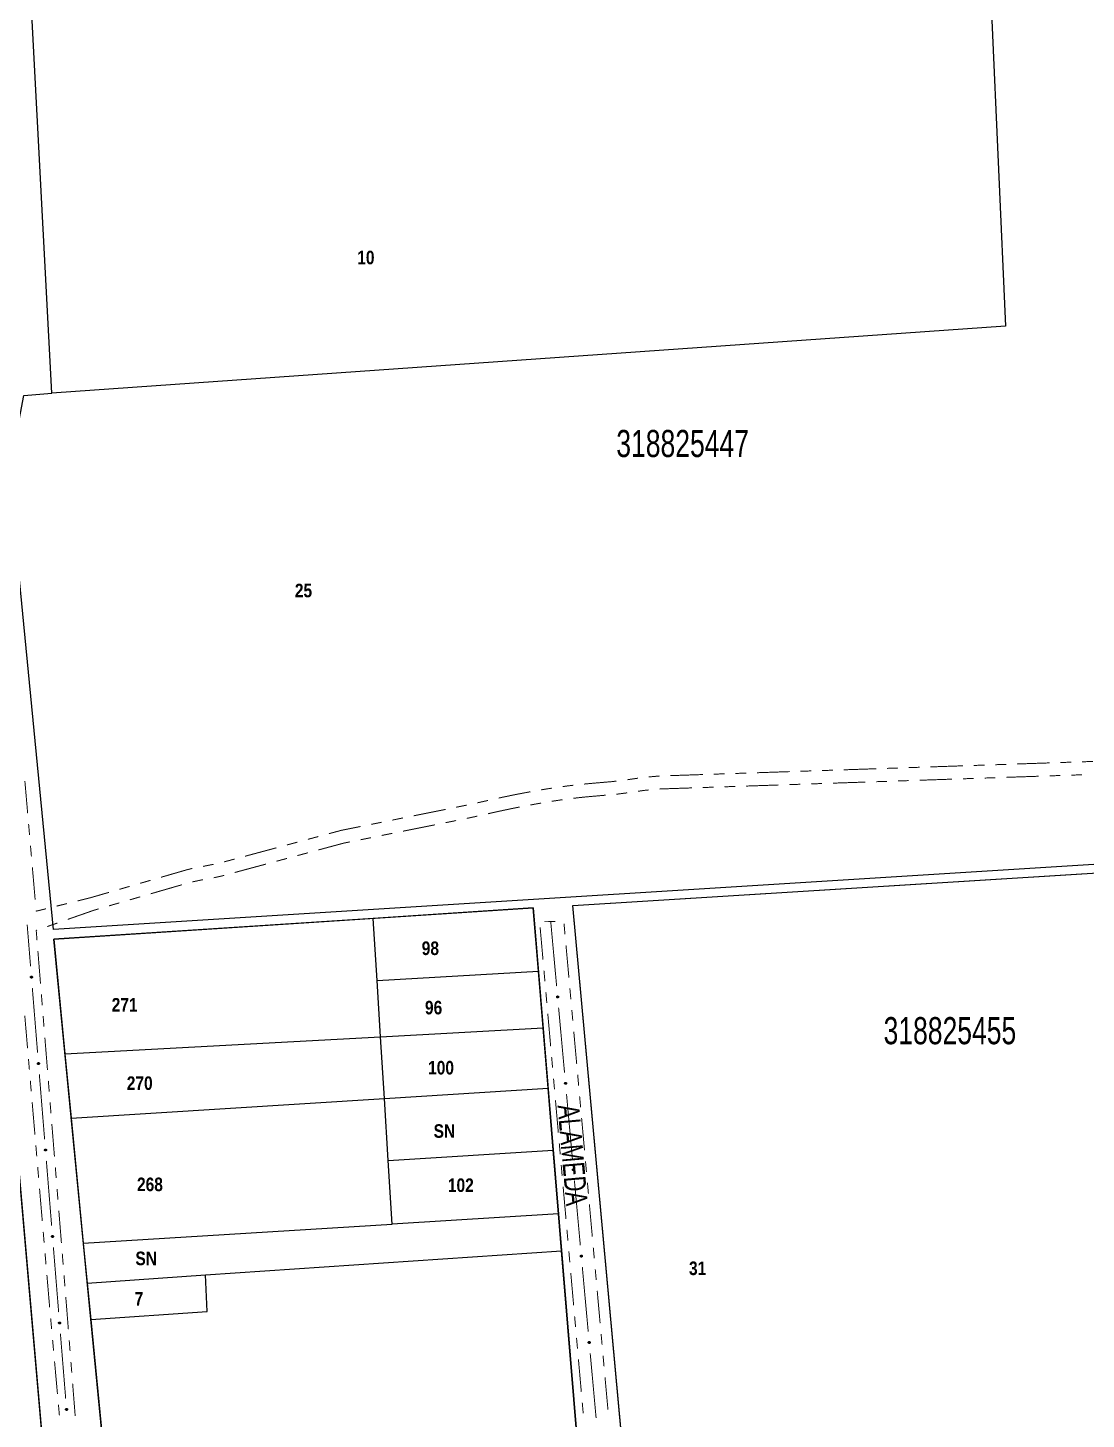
# Model space of a CAD drawing. Extents: x 203591 to 208218, y 4854879 to 4857795.
# Drawn here: x 205362.7 to 205557.9, y 4855159.3 to 4855415.9 of the extents above; entities that cross this region are included whole.
import ezdxf
from ezdxf.enums import TextEntityAlignment as Align

# ---------------------------------------------------------------- set-up
doc = ezdxf.new("R2010")
doc.units = 0
doc.header["$LTSCALE"] = 1.5
doc.header["$MEASUREMENT"] = 0
doc.linetypes.add('PHANTOMX2', pattern=[5, 2.5, -0.5, 0.5, -0.5, 0.5, -0.5])
for name, color, linetype in [('CD-MALHA-LOTES', 40, 'CONTINUOUS'), ('CD_TXT_QUADRA', 7, 'CONTINUOUS'), ('RU-QUADRAS', 210, 'CONTINUOUS'), ('SV-EIXO-RUA-N-PAV', 6, 'CONTINUOUS'), ('SV-RUA-NAO-PAV-S-GUIA-C-GUIA', 7, 'PHANTOMX2'), ('SV-TXT-RUA-N-PAV-S-GUIA-C-GUIA', 7, 'CONTINUOUS'), ('Th_NmrPorta', 7, 'CONTINUOUS')]:
    doc.layers.add(name, color=color, linetype=linetype)
doc.styles.add('ARIAL', font='ARIAL.TTF')
doc.styles.get("Standard").update_dxf_attribs({"font": 'swisscbo.ttf'})

msp = doc.modelspace()

# ---------------------------------------------------------------- linework, layer by layer
at = {"layer": 'CD-MALHA-LOTES', "linetype": 'Continuous', "flags": 128}
for points in [[(205539.155636, 4855447.628606), (205543, 4855360.85), (205367.1, 4855348.48)], [(205367.1, 4855348.48), (205362.81, 4855430.06)], [(205361.95, 4855348.05), (205367.1, 4855348.48)], [(205365.46, 4855153.94), (205349.53, 4855336.89)], [(205367.38, 4855249.6), (205359.24, 4855333.76)], [(205785.39, 4855282.61), (205787.25, 4855280.32), (205787.39, 4855277.75), (205785.68, 4855276.46), (205783.68, 4855275.6), (205367.38, 4855249.6)], [(205463.23, 4855254.03), (205564.95, 4855260.35)], [(205426.36, 4855251.63), (205367.43, 4855247.8)], [(205455.91, 4855253.56), (205426.36, 4855251.63)], [(205427.08, 4855240.17), (205426.36, 4855251.63)], [(205456.87, 4855241.91), (205455.91, 4855253.56)], [(205473.64, 4855140.27), (205463.23, 4855254.03)], [(205367.43, 4855247.8), (205369.49, 4855226.63)], [(205427.08, 4855240.17), (205456.87, 4855241.91)], [(205457.73, 4855231.45), (205456.87, 4855241.91)], [(205427.73, 4855229.81), (205427.08, 4855240.17)], [(205427.73, 4855229.81), (205457.73, 4855231.45)], [(205458.65, 4855220.29), (205457.73, 4855231.45)], [(205369.49, 4855226.63), (205427.73, 4855229.81)], [(205428.45, 4855218.39), (205427.73, 4855229.81)], [(205369.49, 4855226.63), (205370.65, 4855214.76)], [(205370.65, 4855214.76), (205428.45, 4855218.39)], [(205428.45, 4855218.39), (205458.65, 4855220.29)], [(205429.16, 4855207), (205428.45, 4855218.39)], [(205459.6, 4855208.85), (205458.65, 4855220.29)], [(205370.65, 4855214.76), (205372.9, 4855191.73)], [(205429.16, 4855207), (205459.6, 4855208.85)], [(205460.57, 4855197.12), (205459.6, 4855208.85)], [(205429.9, 4855195.24), (205429.16, 4855207)], [(205372.9, 4855191.73), (205429.9, 4855195.24)], [(205460.57, 4855197.12), (205429.9, 4855195.24)], [(205461.13, 4855190.32), (205460.57, 4855197.12)], [(205372.9, 4855191.73), (205373.62, 4855184.38)], [(205395.45, 4855185.86), (205461.13, 4855190.32)], [(205467.98, 4855107.32), (205461.13, 4855190.32)], [(205373.62, 4855184.38), (205395.45, 4855185.86)], [(205395.73, 4855179.11), (205395.45, 4855185.86)], [(205373.62, 4855184.38), (205374.27, 4855177.67)], [(205374.27, 4855177.67), (205395.73, 4855179.11)], [(205374.27, 4855177.67), (205381.69, 4855101.71)]]:
    msp.add_lwpolyline(points, dxfattribs=at)
at = {"layer": 'RU-QUADRAS', "color": 6, "linetype": 'Continuous'}
msp.add_lwpolyline([(205616.29, 4855406.97, -0.0088435536), (205551.38, 4855440.72), (205486.3, 4855477.5), (205409.57, 4855523.2), (205354.08, 4855518.41), (205253.36, 4855503.36), (205250.22, 4855506.65), (205206.64, 4855688.61), (205604.26, 4856057.69)], format="xyb", dxfattribs=at)
for points in [[(205359.24, 4855333.76), (205361.95, 4855348.05), (205367.1, 4855348.48), (205362.81, 4855430.06), (205539.16, 4855447.63), (205785.39, 4855282.61), (205787.25, 4855280.32), (205787.39, 4855277.75, -0.1206829044), (205783.68, 4855275.6), (205367.38, 4855249.6)], [(204671.74, 4855233.19), (205349.53, 4855336.89), (205371.1, 4855089.17), (205374.06, 4855058.83), (205373.76, 4855056.38, -0.2098970509), (205368.65, 4855051.04, -0.101494221), (205355.18, 4855045.65), (205311.87, 4855038.63), (205310.88, 4855041.34), (205273.01, 4855035.5), (205273.43, 4855033.22), (205000.47, 4854990.15), (205000.49, 4854989.01), (204989.08, 4854987.74), (204988.92, 4854989.2), (204842.03, 4854964.17), (204815.26, 4855011.65), (204825.16, 4855013.03)]]:
    msp.add_lwpolyline(points, format="xyb", close=True, dxfattribs=at)
for points in [[(205463.23, 4855254.03), (205631.26, 4855264.47), (205633.9, 4855200.79), (205581.94, 4855197.29), (205580.8, 4855211.68), (205574.51, 4855211.26), (205582.06, 4855071.29), (205480.58, 4855064.53)], [(205367.43, 4855247.8), (205455.91, 4855253.56), (205471.55, 4855064.04), (205385.92, 4855058.39)]]:
    msp.add_lwpolyline(points, close=True, dxfattribs=at)
at = {"layer": 'SV-EIXO-RUA-N-PAV', "const_width": 0.18, "flags": 128}
for points in [[(205362.54, 4855250.48), (205363.164829, 4855242.79182)], [(205459.12, 4855251.08), (205460.212913, 4855239.129873)], [(205363.488846, 4855238.804965), (205364.460898, 4855226.8444)], [(205460.577218, 4855235.146497), (205461.670131, 4855223.19637)], [(205364.784915, 4855222.857545), (205365.756967, 4855210.89698)], [(205462.034435, 4855219.212994), (205463.127348, 4855207.262867)], [(205366.080984, 4855206.910125), (205367.053036, 4855194.94956)], [(205463.491653, 4855203.279491), (205464.584566, 4855191.329364)], [(205367.377054, 4855190.962705), (205368.349105, 4855179.00214)], [(205464.94887, 4855187.345988), (205466.041783, 4855175.395861)], [(205368.673123, 4855175.015285), (205369.645174, 4855163.05472)], [(205466.406088, 4855171.412485), (205467.499001, 4855159.462358)]]:
    msp.add_lwpolyline(points, dxfattribs=at)
at = {"layer": 'SV-EIXO-RUA-N-PAV', "flags": 128}
for points in [[(205363.424918, 4855240.950517), (205363.462634, 4855240.91938), (205363.488682, 4855240.884907), (205363.502132, 4855240.849901), (205363.505951, 4855240.815869), (205363.505937, 4855240.780612), (205363.49808, 4855240.745069), (205363.480622, 4855240.707551), (205363.449653, 4855240.669498), (205363.412585, 4855240.645135), (205363.378971, 4855240.630113), (205363.343713, 4855240.624087), (205363.309463, 4855240.624674), (205363.272813, 4855240.634056), (205363.234965, 4855240.65212), (205363.197454, 4855240.684187), (205363.172149, 4855240.718159), (205363.160029, 4855240.752359), (205363.154195, 4855240.787843), (205363.154641, 4855240.823838), (205363.162555, 4855240.858683), (205363.18081, 4855240.896757), (205363.212951, 4855240.933361), (205363.246546, 4855240.958986), (205363.280567, 4855240.971584), (205363.315631, 4855240.97654), (205363.350993, 4855240.976956), (205363.387051, 4855240.970546), (205363.424918, 4855240.950517)], [(205460.491603, 4855237.291294), (205460.529632, 4855237.26054), (205460.556027, 4855237.226332), (205460.56983, 4855237.191464), (205460.573993, 4855237.157472), (205460.574335, 4855237.122216), (205460.566838, 4855237.086595), (205460.54976, 4855237.048903), (205460.519177, 4855237.010539), (205460.482357, 4855236.985802), (205460.448897, 4855236.970441), (205460.413702, 4855236.964059), (205460.379448, 4855236.9643), (205460.342704, 4855236.973311), (205460.304676, 4855236.990991), (205460.266843, 4855237.022677), (205460.241196, 4855237.056392), (205460.22873, 4855237.090468), (205460.222539, 4855237.125891), (205460.22262, 4855237.161888), (205460.230181, 4855237.196812), (205460.248051, 4855237.235069), (205460.27982, 4855237.271995), (205460.313154, 4855237.297959), (205460.347046, 4855237.3109), (205460.382058, 4855237.316211), (205460.417414, 4855237.316984), (205460.453535, 4855237.310939), (205460.491603, 4855237.291294)], [(205364.720987, 4855225.003097), (205364.758703, 4855224.97196), (205364.784751, 4855224.937487), (205364.798201, 4855224.902481), (205364.80202, 4855224.868449), (205364.802006, 4855224.833192), (205364.79415, 4855224.797649), (205364.776691, 4855224.760131), (205364.745722, 4855224.722078), (205364.708654, 4855224.697715), (205364.67504, 4855224.682693), (205364.639782, 4855224.676667), (205364.605532, 4855224.677254), (205364.568882, 4855224.686636), (205364.531034, 4855224.7047), (205364.493523, 4855224.736767), (205364.468218, 4855224.770739), (205364.456098, 4855224.804939), (205364.450265, 4855224.840423), (205364.45071, 4855224.876418), (205364.458624, 4855224.911263), (205364.476879, 4855224.949337), (205364.50902, 4855224.985941), (205364.542615, 4855225.011566), (205364.576636, 4855225.024164), (205364.6117, 4855225.02912), (205364.647062, 4855225.029536), (205364.68312, 4855225.023126), (205364.720987, 4855225.003097)], [(205461.94882, 4855221.357791), (205461.986849, 4855221.327037), (205462.013244, 4855221.292829), (205462.027047, 4855221.257961), (205462.031211, 4855221.223969), (205462.031553, 4855221.188713), (205462.024056, 4855221.153092), (205462.006978, 4855221.1154), (205461.976395, 4855221.077036), (205461.939575, 4855221.052299), (205461.906115, 4855221.036938), (205461.87092, 4855221.030556), (205461.836665, 4855221.030797), (205461.799922, 4855221.039808), (205461.761894, 4855221.057488), (205461.724061, 4855221.089174), (205461.698413, 4855221.122889), (205461.685948, 4855221.156965), (205461.679756, 4855221.192388), (205461.679838, 4855221.228385), (205461.687399, 4855221.263309), (205461.705269, 4855221.301566), (205461.737038, 4855221.338492), (205461.770371, 4855221.364456), (205461.804264, 4855221.377397), (205461.839276, 4855221.382708), (205461.874632, 4855221.383481), (205461.910753, 4855221.377436), (205461.94882, 4855221.357791)], [(205366.017056, 4855209.055677), (205366.054772, 4855209.02454), (205366.08082, 4855208.990067), (205366.09427, 4855208.955061), (205366.098089, 4855208.921029), (205366.098075, 4855208.885772), (205366.090219, 4855208.850229), (205366.07276, 4855208.812711), (205366.041791, 4855208.774658), (205366.004723, 4855208.750295), (205365.971109, 4855208.735273), (205365.935851, 4855208.729247), (205365.901601, 4855208.729834), (205365.864951, 4855208.739216), (205365.827103, 4855208.75728), (205365.789592, 4855208.789347), (205365.764287, 4855208.823318), (205365.752167, 4855208.857519), (205365.746334, 4855208.893003), (205365.746779, 4855208.928998), (205365.754693, 4855208.963843), (205365.772949, 4855209.001917), (205365.805089, 4855209.038521), (205365.838684, 4855209.064146), (205365.872705, 4855209.076744), (205365.907769, 4855209.0817), (205365.943131, 4855209.082116), (205365.979189, 4855209.075706), (205366.017056, 4855209.055677)], [(205463.406038, 4855205.424288), (205463.444067, 4855205.393534), (205463.470462, 4855205.359326), (205463.484265, 4855205.324458), (205463.488428, 4855205.290466), (205463.48877, 4855205.25521), (205463.481273, 4855205.219589), (205463.464195, 4855205.181897), (205463.433612, 4855205.143533), (205463.396792, 4855205.118796), (205463.363332, 4855205.103435), (205463.328137, 4855205.097053), (205463.293883, 4855205.097294), (205463.257139, 4855205.106305), (205463.219111, 4855205.123985), (205463.181278, 4855205.155671), (205463.155631, 4855205.189386), (205463.143166, 4855205.223462), (205463.136974, 4855205.258885), (205463.137056, 4855205.294882), (205463.144616, 4855205.329806), (205463.162486, 4855205.368063), (205463.194255, 4855205.40499), (205463.227589, 4855205.430953), (205463.261481, 4855205.443894), (205463.296493, 4855205.449205), (205463.33185, 4855205.449978), (205463.36797, 4855205.443933), (205463.406038, 4855205.424288)], [(205367.313125, 4855193.108257), (205367.350841, 4855193.07712), (205367.376889, 4855193.042647), (205367.390339, 4855193.007641), (205367.394158, 4855192.973609), (205367.394144, 4855192.938352), (205367.386288, 4855192.902809), (205367.368829, 4855192.865291), (205367.33786, 4855192.827238), (205367.300792, 4855192.802875), (205367.267178, 4855192.787853), (205367.23192, 4855192.781827), (205367.19767, 4855192.782414), (205367.16102, 4855192.791796), (205367.123172, 4855192.80986), (205367.085661, 4855192.841927), (205367.060356, 4855192.875898), (205367.048236, 4855192.910099), (205367.042403, 4855192.945583), (205367.042848, 4855192.981578), (205367.050762, 4855193.016423), (205367.069018, 4855193.054497), (205367.101158, 4855193.091101), (205367.134753, 4855193.116726), (205367.168774, 4855193.129324), (205367.203838, 4855193.13428), (205367.2392, 4855193.134696), (205367.275258, 4855193.128286), (205367.313125, 4855193.108257)], [(205464.863255, 4855189.490785), (205464.901284, 4855189.460031), (205464.92768, 4855189.425823), (205464.941482, 4855189.390955), (205464.945646, 4855189.356963), (205464.945988, 4855189.321707), (205464.938491, 4855189.286087), (205464.921413, 4855189.248394), (205464.89083, 4855189.21003), (205464.85401, 4855189.185293), (205464.82055, 4855189.169932), (205464.785355, 4855189.16355), (205464.7511, 4855189.163791), (205464.714357, 4855189.172802), (205464.676329, 4855189.190482), (205464.638496, 4855189.222168), (205464.612849, 4855189.255883), (205464.600383, 4855189.289959), (205464.594191, 4855189.325382), (205464.594273, 4855189.361379), (205464.601834, 4855189.396303), (205464.619704, 4855189.43456), (205464.651473, 4855189.471487), (205464.684807, 4855189.49745), (205464.718699, 4855189.510391), (205464.753711, 4855189.515702), (205464.789067, 4855189.516475), (205464.825188, 4855189.51043), (205464.863255, 4855189.490785)], [(205368.609194, 4855177.160837), (205368.64691, 4855177.1297), (205368.672958, 4855177.095227), (205368.686408, 4855177.060221), (205368.690227, 4855177.026189), (205368.690213, 4855176.990932), (205368.682357, 4855176.955389), (205368.664898, 4855176.917871), (205368.633929, 4855176.879818), (205368.596861, 4855176.855455), (205368.563247, 4855176.840433), (205368.527989, 4855176.834407), (205368.493739, 4855176.834994), (205368.457089, 4855176.844376), (205368.419241, 4855176.86244), (205368.38173, 4855176.894507), (205368.356425, 4855176.928478), (205368.344305, 4855176.962679), (205368.338472, 4855176.998163), (205368.338917, 4855177.034158), (205368.346831, 4855177.069003), (205368.365087, 4855177.107077), (205368.397227, 4855177.143681), (205368.430822, 4855177.169306), (205368.464843, 4855177.181904), (205368.499907, 4855177.18686), (205368.535269, 4855177.187276), (205368.571327, 4855177.180866), (205368.609194, 4855177.160837)], [(205466.320473, 4855173.557282), (205466.358502, 4855173.526528), (205466.384897, 4855173.49232), (205466.3987, 4855173.457452), (205466.402863, 4855173.42346), (205466.403206, 4855173.388204), (205466.395709, 4855173.352584), (205466.37863, 4855173.314891), (205466.348048, 4855173.276527), (205466.311227, 4855173.25179), (205466.277767, 4855173.236429), (205466.242572, 4855173.230047), (205466.208318, 4855173.230288), (205466.171575, 4855173.239299), (205466.133546, 4855173.256979), (205466.095713, 4855173.288665), (205466.070066, 4855173.32238), (205466.057601, 4855173.356456), (205466.051409, 4855173.391879), (205466.051491, 4855173.427876), (205466.059051, 4855173.4628), (205466.076921, 4855173.501057), (205466.10869, 4855173.537984), (205466.142024, 4855173.563947), (205466.175916, 4855173.576888), (205466.210928, 4855173.582199), (205466.246285, 4855173.582972), (205466.282405, 4855173.576927), (205466.320473, 4855173.557282)], [(205369.905263, 4855161.213417), (205369.942979, 4855161.18228), (205369.969027, 4855161.147807), (205369.982477, 4855161.112801), (205369.986296, 4855161.078769), (205369.986282, 4855161.043512), (205369.978426, 4855161.007969), (205369.960967, 4855160.970451), (205369.929998, 4855160.932398), (205369.89293, 4855160.908035), (205369.859316, 4855160.893013), (205369.824058, 4855160.886987), (205369.789808, 4855160.887574), (205369.753158, 4855160.896956), (205369.71531, 4855160.91502), (205369.677799, 4855160.947087), (205369.652494, 4855160.981058), (205369.640374, 4855161.015259), (205369.634541, 4855161.050743), (205369.634986, 4855161.086738), (205369.6429, 4855161.121583), (205369.661156, 4855161.159657), (205369.693296, 4855161.196261), (205369.726891, 4855161.221886), (205369.760912, 4855161.234484), (205369.795976, 4855161.23944), (205369.831338, 4855161.239856), (205369.867396, 4855161.233446), (205369.905263, 4855161.213417)]]:
    msp.add_lwpolyline(points, close=True, dxfattribs=at)
for points in [[(205363.154641, 4855240.823838), (205363.172149, 4855240.718159)], [(205363.159583, 4855240.836986), (205363.183794, 4855240.707528)], [(205363.162555, 4855240.858683), (205363.197454, 4855240.684187)], [(205363.1745, 4855240.872424), (205363.215118, 4855240.675848)], [(205363.18081, 4855240.896757), (205363.234965, 4855240.65212)], [(205363.198716, 4855240.911356), (205363.253132, 4855240.646081)], [(205363.212951, 4855240.933361), (205363.272813, 4855240.634056)], [(205363.228926, 4855240.943929), (205363.289709, 4855240.633994)], [(205363.246546, 4855240.958986), (205363.309463, 4855240.624674)], [(205363.263071, 4855240.961764), (205363.325844, 4855240.627348)], [(205363.280567, 4855240.971584), (205363.343713, 4855240.624087)], [(205363.297879, 4855240.971438), (205363.358595, 4855240.628641)], [(205363.315631, 4855240.97654), (205363.378971, 4855240.630113)], [(205363.334711, 4855240.973062), (205363.397152, 4855240.642726)], [(205363.350993, 4855240.976956), (205363.412585, 4855240.645135)], [(205363.369264, 4855240.969025), (205363.431187, 4855240.661921)], [(205363.387051, 4855240.970546), (205363.449653, 4855240.669498)], [(205363.40426, 4855240.959548), (205363.462977, 4855240.691885)], [(205363.424918, 4855240.950517), (205363.480622, 4855240.707551)], [(205363.444773, 4855240.932722), (205363.488332, 4855240.733647)], [(205363.462634, 4855240.91938), (205363.49808, 4855240.745069)], [(205363.477568, 4855240.899793), (205363.500308, 4855240.771584)], [(205363.488682, 4855240.884907), (205363.505937, 4855240.780612)], [(205460.22262, 4855237.161888), (205460.241196, 4855237.056392)], [(205460.227429, 4855237.175086), (205460.252948, 4855237.045879)], [(205460.230181, 4855237.196812), (205460.266843, 4855237.022677)], [(205460.241987, 4855237.210673), (205460.284591, 4855237.014518)], [(205460.248051, 4855237.235069), (205460.304676, 4855236.990991)], [(205460.265809, 4855237.249848), (205460.322903, 4855236.985136)], [(205460.27982, 4855237.271995), (205460.342704, 4855236.973311)], [(205460.295687, 4855237.282725), (205460.359601, 4855236.97342)], [(205460.313154, 4855237.297959), (205460.379448, 4855236.9643)], [(205460.32965, 4855237.300903), (205460.395801, 4855236.967139)], [(205460.347046, 4855237.3109), (205460.413702, 4855236.964059)], [(205460.364359, 4855237.310929), (205460.428537, 4855236.968763)], [(205460.382058, 4855237.316211), (205460.448897, 4855236.970441)], [(205460.401172, 4855237.312925), (205460.46695, 4855236.983238)], [(205460.417414, 4855237.316984), (205460.482357, 4855236.985802)], [(205460.435765, 4855237.309238), (205460.500789, 4855237.002775)], [(205460.453535, 4855237.310939), (205460.519177, 4855237.010539)], [(205460.470855, 4855237.300115), (205460.532274, 4855237.033059)], [(205460.491603, 4855237.291294), (205460.54976, 4855237.048903)], [(205460.511636, 4855237.2737), (205460.557206, 4855237.075076)], [(205460.529632, 4855237.26054), (205460.566838, 4855237.086595)], [(205460.544762, 4855237.241104), (205460.568798, 4855237.113132)], [(205460.556027, 4855237.226332), (205460.574335, 4855237.122216)], [(205364.45071, 4855224.876418), (205364.468218, 4855224.770739)], [(205364.455652, 4855224.889566), (205364.479863, 4855224.760108)], [(205364.458624, 4855224.911263), (205364.493523, 4855224.736767)], [(205364.470569, 4855224.925004), (205364.511188, 4855224.728428)], [(205364.476879, 4855224.949337), (205364.531034, 4855224.7047)], [(205364.494786, 4855224.963936), (205364.549201, 4855224.698661)], [(205364.50902, 4855224.985941), (205364.568882, 4855224.686636)], [(205364.524995, 4855224.996509), (205364.585778, 4855224.686574)], [(205364.542615, 4855225.011566), (205364.605532, 4855224.677254)], [(205364.55914, 4855225.014344), (205364.621913, 4855224.679928)], [(205364.576636, 4855225.024164), (205364.639782, 4855224.676667)], [(205364.593948, 4855225.024018), (205364.654664, 4855224.681221)], [(205364.6117, 4855225.02912), (205364.67504, 4855224.682693)], [(205364.63078, 4855225.025642), (205364.693221, 4855224.695306)], [(205364.647062, 4855225.029536), (205364.708654, 4855224.697715)], [(205364.665333, 4855225.021605), (205364.727256, 4855224.714501)], [(205364.68312, 4855225.023126), (205364.745722, 4855224.722078)], [(205364.700329, 4855225.012128), (205364.759046, 4855224.744465)], [(205364.720987, 4855225.003097), (205364.776691, 4855224.760131)], [(205364.740842, 4855224.985302), (205364.784401, 4855224.786227)], [(205364.758703, 4855224.97196), (205364.79415, 4855224.797649)], [(205364.773637, 4855224.952373), (205364.796377, 4855224.824164)], [(205364.784751, 4855224.937487), (205364.802006, 4855224.833192)], [(205461.679838, 4855221.228385), (205461.698413, 4855221.122889)], [(205461.684646, 4855221.241583), (205461.710165, 4855221.112376)], [(205461.687399, 4855221.263309), (205461.724061, 4855221.089174)], [(205461.699205, 4855221.27717), (205461.741808, 4855221.081015)], [(205461.705269, 4855221.301566), (205461.761894, 4855221.057488)], [(205461.723026, 4855221.316345), (205461.780121, 4855221.051633)], [(205461.737038, 4855221.338492), (205461.799922, 4855221.039808)], [(205461.752905, 4855221.349222), (205461.816818, 4855221.039917)], [(205461.770371, 4855221.364456), (205461.836665, 4855221.030797)], [(205461.786868, 4855221.3674), (205461.853018, 4855221.033636)], [(205461.804264, 4855221.377397), (205461.87092, 4855221.030556)], [(205461.821576, 4855221.377426), (205461.885755, 4855221.03526)], [(205461.839276, 4855221.382708), (205461.906115, 4855221.036938)], [(205461.85839, 4855221.379422), (205461.924167, 4855221.049735)], [(205461.874632, 4855221.383481), (205461.939575, 4855221.052299)], [(205461.892982, 4855221.375735), (205461.958006, 4855221.069272)], [(205461.910753, 4855221.377436), (205461.976395, 4855221.077036)], [(205461.928072, 4855221.366612), (205461.989492, 4855221.099556)], [(205461.94882, 4855221.357791), (205462.006978, 4855221.1154)], [(205461.968854, 4855221.340197), (205462.014424, 4855221.141573)], [(205461.986849, 4855221.327037), (205462.024056, 4855221.153092)], [(205462.00198, 4855221.307601), (205462.026016, 4855221.179629)], [(205462.013244, 4855221.292829), (205462.031553, 4855221.188713)], [(205365.746779, 4855208.928998), (205365.764287, 4855208.823318)], [(205365.751721, 4855208.942146), (205365.775932, 4855208.812688)], [(205365.754693, 4855208.963843), (205365.789592, 4855208.789347)], [(205365.766638, 4855208.977584), (205365.807257, 4855208.781008)], [(205365.772949, 4855209.001917), (205365.827103, 4855208.75728)], [(205365.790855, 4855209.016516), (205365.84527, 4855208.751241)], [(205365.805089, 4855209.038521), (205365.864951, 4855208.739216)], [(205365.821064, 4855209.049089), (205365.881847, 4855208.739154)], [(205365.838684, 4855209.064146), (205365.901601, 4855208.729834)], [(205365.855209, 4855209.066924), (205365.917982, 4855208.732508)], [(205365.872705, 4855209.076744), (205365.935851, 4855208.729247)], [(205365.890017, 4855209.076598), (205365.950733, 4855208.733801)], [(205365.907769, 4855209.0817), (205365.971109, 4855208.735273)], [(205365.926849, 4855209.078222), (205365.98929, 4855208.747886)], [(205365.943131, 4855209.082116), (205366.004723, 4855208.750295)], [(205365.961402, 4855209.074185), (205366.023325, 4855208.767081)], [(205365.979189, 4855209.075706), (205366.041791, 4855208.774658)], [(205365.996398, 4855209.064708), (205366.055115, 4855208.797045)], [(205366.017056, 4855209.055677), (205366.07276, 4855208.812711)], [(205366.036911, 4855209.037882), (205366.08047, 4855208.838807)], [(205366.054772, 4855209.02454), (205366.090219, 4855208.850229)], [(205366.069706, 4855209.004953), (205366.092447, 4855208.876744)], [(205366.08082, 4855208.990067), (205366.098075, 4855208.885772)], [(205463.144616, 4855205.329806), (205463.181278, 4855205.155671)], [(205463.156422, 4855205.343667), (205463.199026, 4855205.147512)], [(205463.162486, 4855205.368063), (205463.219111, 4855205.123985)], [(205463.180244, 4855205.382842), (205463.237338, 4855205.11813)], [(205463.194255, 4855205.40499), (205463.257139, 4855205.106305)], [(205463.210122, 4855205.415719), (205463.274036, 4855205.106414)], [(205463.227589, 4855205.430953), (205463.293883, 4855205.097294)], [(205463.244085, 4855205.433897), (205463.310236, 4855205.100133)], [(205463.261481, 4855205.443894), (205463.328137, 4855205.097053)], [(205463.278794, 4855205.443923), (205463.342972, 4855205.101757)], [(205463.296493, 4855205.449205), (205463.363332, 4855205.103435)], [(205463.315607, 4855205.445919), (205463.381385, 4855205.116232)], [(205463.33185, 4855205.449978), (205463.396792, 4855205.118796)], [(205463.3502, 4855205.442232), (205463.415224, 4855205.135769)], [(205463.36797, 4855205.443933), (205463.433612, 4855205.143533)], [(205463.38529, 4855205.433109), (205463.44671, 4855205.166053)], [(205463.406038, 4855205.424288), (205463.464195, 4855205.181897)], [(205463.426072, 4855205.406694), (205463.471641, 4855205.20807)], [(205463.444067, 4855205.393534), (205463.481273, 4855205.219589)], [(205463.459198, 4855205.374098), (205463.483233, 4855205.246126)], [(205463.470462, 4855205.359326), (205463.48877, 4855205.25521)], [(205463.137056, 4855205.294882), (205463.155631, 4855205.189386)], [(205463.141864, 4855205.30808), (205463.167383, 4855205.178873)], [(205367.042848, 4855192.981578), (205367.060356, 4855192.875898)], [(205367.04779, 4855192.994726), (205367.072002, 4855192.865268)], [(205367.050762, 4855193.016423), (205367.085661, 4855192.841927)], [(205367.062707, 4855193.030164), (205367.103326, 4855192.833588)], [(205367.069018, 4855193.054497), (205367.123172, 4855192.80986)], [(205367.086924, 4855193.069096), (205367.141339, 4855192.803821)], [(205367.101158, 4855193.091101), (205367.16102, 4855192.791796)], [(205367.117133, 4855193.101669), (205367.177916, 4855192.791734)], [(205367.134753, 4855193.116726), (205367.19767, 4855192.782414)], [(205367.151278, 4855193.119504), (205367.214051, 4855192.785088)], [(205367.168774, 4855193.129324), (205367.23192, 4855192.781827)], [(205367.186086, 4855193.129178), (205367.246802, 4855192.786381)], [(205367.203838, 4855193.13428), (205367.267178, 4855192.787853)], [(205367.222918, 4855193.130802), (205367.285359, 4855192.800466)], [(205367.2392, 4855193.134696), (205367.300792, 4855192.802875)], [(205367.257471, 4855193.126765), (205367.319394, 4855192.819661)], [(205367.275258, 4855193.128286), (205367.33786, 4855192.827238)], [(205367.292467, 4855193.117288), (205367.351184, 4855192.849625)], [(205367.313125, 4855193.108257), (205367.368829, 4855192.865291)], [(205367.33298, 4855193.090462), (205367.37654, 4855192.891387)], [(205367.350841, 4855193.07712), (205367.386288, 4855192.902809)], [(205367.365775, 4855193.057533), (205367.388516, 4855192.929324)], [(205367.376889, 4855193.042647), (205367.394144, 4855192.938352)], [(205464.594273, 4855189.361379), (205464.612849, 4855189.255883)], [(205464.599082, 4855189.374577), (205464.624601, 4855189.24537)], [(205464.601834, 4855189.396303), (205464.638496, 4855189.222168)], [(205464.61364, 4855189.410164), (205464.656243, 4855189.214009)], [(205464.619704, 4855189.43456), (205464.676329, 4855189.190482)], [(205464.637461, 4855189.449339), (205464.694556, 4855189.184628)], [(205464.651473, 4855189.471487), (205464.714357, 4855189.172802)], [(205464.66734, 4855189.482216), (205464.731253, 4855189.172911)], [(205464.684807, 4855189.49745), (205464.7511, 4855189.163791)], [(205464.701303, 4855189.500394), (205464.767453, 4855189.166631)], [(205464.718699, 4855189.510391), (205464.785355, 4855189.16355)], [(205464.736012, 4855189.51042), (205464.80019, 4855189.168254)], [(205464.753711, 4855189.515702), (205464.82055, 4855189.169932)], [(205464.772825, 4855189.512416), (205464.838602, 4855189.182729)], [(205464.789067, 4855189.516475), (205464.85401, 4855189.185293)], [(205464.807418, 4855189.508729), (205464.872441, 4855189.202266)], [(205464.825188, 4855189.51043), (205464.89083, 4855189.21003)], [(205464.842507, 4855189.499606), (205464.903927, 4855189.23255)], [(205464.863255, 4855189.490785), (205464.921413, 4855189.248394)], [(205464.883289, 4855189.473191), (205464.928859, 4855189.274567)], [(205464.901284, 4855189.460031), (205464.938491, 4855189.286087)], [(205464.916415, 4855189.440595), (205464.940451, 4855189.312623)], [(205464.92768, 4855189.425823), (205464.945988, 4855189.321707)], [(205368.358776, 4855177.082744), (205368.399395, 4855176.886168)], [(205368.365087, 4855177.107077), (205368.419241, 4855176.86244)], [(205368.382993, 4855177.121676), (205368.437408, 4855176.856401)], [(205368.397227, 4855177.143681), (205368.457089, 4855176.844376)], [(205368.413202, 4855177.154249), (205368.473985, 4855176.844314)], [(205368.430822, 4855177.169306), (205368.493739, 4855176.834994)], [(205368.447347, 4855177.172084), (205368.51012, 4855176.837668)], [(205368.464843, 4855177.181904), (205368.527989, 4855176.834407)], [(205368.482155, 4855177.181758), (205368.542871, 4855176.838961)], [(205368.499907, 4855177.18686), (205368.563247, 4855176.840433)], [(205368.518987, 4855177.183382), (205368.581428, 4855176.853046)], [(205368.535269, 4855177.187276), (205368.596861, 4855176.855455)], [(205368.553541, 4855177.179345), (205368.615463, 4855176.872241)], [(205368.571327, 4855177.180866), (205368.633929, 4855176.879818)], [(205368.588536, 4855177.169868), (205368.647253, 4855176.902205)], [(205368.609194, 4855177.160837), (205368.664898, 4855176.917871)], [(205368.629049, 4855177.143042), (205368.672609, 4855176.943967)], [(205368.64691, 4855177.1297), (205368.682357, 4855176.955389)], [(205368.661844, 4855177.110113), (205368.684585, 4855176.981904)], [(205368.672958, 4855177.095227), (205368.690213, 4855176.990932)], [(205368.338917, 4855177.034158), (205368.356425, 4855176.928478)], [(205368.343859, 4855177.047306), (205368.368071, 4855176.917848)], [(205368.346831, 4855177.069003), (205368.38173, 4855176.894507)], [(205466.051491, 4855173.427876), (205466.070066, 4855173.32238)], [(205466.056299, 4855173.441074), (205466.081818, 4855173.311867)], [(205466.059051, 4855173.4628), (205466.095713, 4855173.288665)], [(205466.070857, 4855173.476661), (205466.113461, 4855173.280506)], [(205466.076921, 4855173.501057), (205466.133546, 4855173.256979)], [(205466.094679, 4855173.515836), (205466.151774, 4855173.251125)], [(205466.10869, 4855173.537984), (205466.171575, 4855173.239299)], [(205466.124557, 4855173.548713), (205466.188471, 4855173.239408)], [(205466.142024, 4855173.563947), (205466.208318, 4855173.230288)], [(205466.15852, 4855173.566892), (205466.224671, 4855173.233128)], [(205466.175916, 4855173.576888), (205466.242572, 4855173.230047)], [(205466.193229, 4855173.576917), (205466.257408, 4855173.234751)], [(205466.210928, 4855173.582199), (205466.277767, 4855173.236429)], [(205466.230042, 4855173.578914), (205466.29582, 4855173.249226)], [(205466.246285, 4855173.582972), (205466.311227, 4855173.25179)], [(205466.264635, 4855173.575226), (205466.329659, 4855173.268763)], [(205466.282405, 4855173.576927), (205466.348048, 4855173.276527)], [(205466.299725, 4855173.566103), (205466.361145, 4855173.299047)], [(205466.320473, 4855173.557282), (205466.37863, 4855173.314891)], [(205466.340507, 4855173.539688), (205466.386077, 4855173.341064)], [(205466.358502, 4855173.526528), (205466.395709, 4855173.352584)], [(205466.373633, 4855173.507092), (205466.397668, 4855173.37912)], [(205466.384897, 4855173.49232), (205466.403206, 4855173.388204)], [(205369.634986, 4855161.086738), (205369.652494, 4855160.981058)], [(205369.639928, 4855161.099886), (205369.66414, 4855160.970428)], [(205369.6429, 4855161.121583), (205369.677799, 4855160.947087)], [(205369.654845, 4855161.135324), (205369.695464, 4855160.938748)], [(205369.661156, 4855161.159657), (205369.71531, 4855160.91502)], [(205369.679062, 4855161.174256), (205369.733477, 4855160.908981)], [(205369.693296, 4855161.196261), (205369.753158, 4855160.896956)], [(205369.709271, 4855161.206829), (205369.770054, 4855160.896894)], [(205369.726891, 4855161.221886), (205369.789808, 4855160.887574)], [(205369.743416, 4855161.224663), (205369.806189, 4855160.890248)], [(205369.760912, 4855161.234484), (205369.824058, 4855160.886987)], [(205369.778224, 4855161.234338), (205369.838941, 4855160.891541)], [(205369.795976, 4855161.23944), (205369.859316, 4855160.893013)], [(205369.815056, 4855161.235962), (205369.877497, 4855160.905626)], [(205369.831338, 4855161.239856), (205369.89293, 4855160.908035)], [(205369.84961, 4855161.231925), (205369.911532, 4855160.924821)], [(205369.867396, 4855161.233446), (205369.929998, 4855160.932398)], [(205369.884605, 4855161.222448), (205369.943322, 4855160.954785)], [(205369.905263, 4855161.213417), (205369.960967, 4855160.970451)], [(205369.925118, 4855161.195622), (205369.968678, 4855160.996547)], [(205369.942979, 4855161.18228), (205369.978426, 4855161.007969)], [(205369.957913, 4855161.162693), (205369.980654, 4855161.034484)], [(205369.969027, 4855161.147807), (205369.986282, 4855161.043512)]]:
    msp.add_lwpolyline(points, dxfattribs=at)
at = {"layer": 'SV-RUA-NAO-PAV-S-GUIA-C-GUIA', "const_width": 0.18, "flags": 128}
for points in [[(205535.166084, 4855279.768396), (205529.169473, 4855279.566754)], [(205539.163824, 4855279.902825), (205537.164954, 4855279.835611)], [(205543.161565, 4855280.037253), (205541.162694, 4855279.970039)], [(205551.157046, 4855280.306109), (205545.160435, 4855280.104467)], [(205555.154786, 4855280.440538), (205553.155916, 4855280.373324)], [(205559.152527, 4855280.574966), (205557.153656, 4855280.507752)], [(205474.697994, 4855277.413821), (205473.240176, 4855277.197412)], [(205475.219011, 4855277.487545), (205474.697994, 4855277.413821)], [(205479.17, 4855277.89), (205477.205353, 4855277.71507)], [(205479.197565, 4855277.89092), (205479.17, 4855277.89)], [(205487.193083, 4855278.158666), (205481.196445, 4855277.957857)], [(205491.190843, 4855278.292539), (205489.191963, 4855278.225603)], [(205495.188602, 4855278.426412), (205493.189722, 4855278.359476)], [(205503.18412, 4855278.694159), (205497.187481, 4855278.493349)], [(205507.181879, 4855278.828032), (205505.183, 4855278.761095)], [(205511.179638, 4855278.961905), (205509.180759, 4855278.894968)], [(205519.175122, 4855279.230683), (205513.178511, 4855279.029041)], [(205523.172862, 4855279.365112), (205521.173992, 4855279.297898)], [(205527.170603, 4855279.49954), (205525.171733, 4855279.432326)], [(205527.158562, 4855277.106255), (205533.155175, 4855277.307822)], [(205535.154046, 4855277.375011), (205537.152917, 4855277.4422)], [(205539.151788, 4855277.509389), (205541.150659, 4855277.576578)], [(205543.14953, 4855277.643767), (205549.146143, 4855277.845335)], [(205551.145015, 4855277.912524), (205553.143886, 4855277.979713)], [(205555.142757, 4855278.046902), (205557.141628, 4855278.114091)], [(205362.631866, 4855271.015821), (205362.113011, 4855276.993344)], [(205453.326289, 4855274.599819), (205452.437823, 4855274.423233)], [(205453.418803, 4855274.617319), (205453.326289, 4855274.599819)], [(205455.117476, 4855274.938659), (205453.418803, 4855274.617319)], [(205455.384432, 4855274.986453), (205455.117476, 4855274.938659)], [(205458.073427, 4855275.452597), (205457.354453, 4855275.331301)], [(205458.341008, 4855275.494655), (205458.073427, 4855275.452597)], [(205459.32888, 4855275.649929), (205458.341008, 4855275.494655)], [(205462.175438, 4855276.05037), (205461.309177, 4855275.929744)], [(205462.29992, 4855276.06536), (205462.175438, 4855276.05037)], [(205463.292747, 4855276.184919), (205462.29992, 4855276.06536)], [(205467.379469, 4855276.592081), (205465.281012, 4855276.400828)], [(205468.26907, 4855276.668131), (205467.379469, 4855276.592081)], [(205470.368555, 4855276.847614), (205468.26907, 4855276.668131)], [(205471.254889, 4855276.955345), (205470.368555, 4855276.847614)], [(205471.245723, 4855274.532368), (205471.382647, 4855274.544759)], [(205471.382647, 4855274.544759), (205473.229739, 4855274.783966)], [(205475.209203, 4855275.069462), (205476.199684, 4855275.20711)], [(205476.199684, 4855275.20711), (205476.580987, 4855275.260099)], [(205476.580987, 4855275.260099), (205477.193741, 4855275.312996)], [(205479.18633, 4855275.485009), (205479.36, 4855275.5)], [(205479.36, 4855275.5), (205485.182257, 4855275.695631)], [(205479.36, 4855275.5), (205479.3601, 4855275.5001)], [(205487.181129, 4855275.762795), (205489.180001, 4855275.829958)], [(205491.178873, 4855275.897121), (205493.177745, 4855275.964284)], [(205495.176617, 4855276.031448), (205501.173233, 4855276.232937)], [(205503.172105, 4855276.300101), (205505.170977, 4855276.367264)], [(205507.169849, 4855276.434427), (205509.16872, 4855276.50159)], [(205511.167592, 4855276.568754), (205511.8, 4855276.59)], [(205511.8, 4855276.59), (205517.164206, 4855276.77031)], [(205519.163077, 4855276.837499), (205521.161948, 4855276.904688)], [(205523.160819, 4855276.971877), (205525.15969, 4855277.039066)], [(205443.45, 4855272.48), (205441.681336, 4855272.12427)], [(205443.641529, 4855272.520553), (205443.45, 4855272.48)], [(205443.45, 4855272.48), (205443.4501, 4855272.4801)], [(205446.566908, 4855273.158688), (205445.596834, 4855272.940876)], [(205446.572541, 4855273.159953), (205446.566908, 4855273.158688)], [(205447.548218, 4855273.379166), (205446.572541, 4855273.159953)], [(205450.386136, 4855274.003101), (205449.500709, 4855273.812426)], [(205450.478451, 4855274.022225), (205450.386136, 4855274.003101)], [(205451.855004, 4855274.307396), (205450.478451, 4855274.022225)], [(205451.462797, 4855271.781738), (205452.432832, 4855271.977513)], [(205452.437823, 4855274.423233), (205451.855004, 4855274.307396)], [(205452.432832, 4855271.977513), (205452.933211, 4855272.0785)], [(205452.933211, 4855272.0785), (205453.413821, 4855272.171536)], [(205455.379128, 4855272.542315), (205456.362679, 4855272.722944)], [(205456.362679, 4855272.722944), (205456.716127, 4855272.787854)], [(205456.716127, 4855272.787854), (205457.347474, 4855272.896583)], [(205459.320495, 4855273.223803), (205459.675545, 4855273.280984)], [(205459.675545, 4855273.280984), (205460.309021, 4855273.374728)], [(205460.309021, 4855273.374728), (205461.159394, 4855273.500568)], [(205461.159394, 4855273.500568), (205461.298549, 4855273.518971)], [(205463.282094, 4855273.774694), (205464.275352, 4855273.890618)], [(205464.275352, 4855273.890618), (205464.347373, 4855273.899023)], [(205464.347373, 4855273.899023), (205465.269985, 4855273.994024)], [(205465.269985, 4855273.994024), (205465.839684, 4855274.052685)], [(205465.839684, 4855274.052685), (205468.257889, 4855274.262479)], [(205468.257889, 4855274.262479), (205468.394932, 4855274.274367)], [(205468.394932, 4855274.274367), (205469.253864, 4855274.352102)], [(205431.877664, 4855270.152462), (205429.91693, 4855269.758101)], [(205439.720602, 4855271.729908), (205433.838399, 4855270.546824)], [(205439.716003, 4855269.28189), (205441.676869, 4855269.6756)], [(205443.637734, 4855270.06931), (205443.94, 4855270.13)], [(205443.94, 4855270.13), (205445.592626, 4855270.491499)], [(205447.544993, 4855270.925295), (205448.332974, 4855271.105525)], [(205448.332974, 4855271.105525), (205449.496615, 4855271.362465)], [(205449.496615, 4855271.362465), (205449.994984, 4855271.472508)], [(205449.994984, 4855271.472508), (205451.452614, 4855271.779594)], [(205451.452614, 4855271.779594), (205451.462797, 4855271.781738)], [(205362.97777, 4855267.030805), (205362.804818, 4855269.023313)], [(205420.43, 4855267.85), (205418.186668, 4855267.246525)], [(205421.093626, 4855267.983474), (205420.43, 4855267.85)], [(205424.034727, 4855268.575016), (205421.093626, 4855267.983474)], [(205427.956196, 4855269.363739), (205425.995462, 4855268.969378)], [(205427.950812, 4855266.919628), (205429.911678, 4855267.313338)], [(205431.872543, 4855267.707048), (205437.755138, 4855268.888179)], [(205363.323674, 4855263.045789), (205363.150722, 4855265.038297)], [(205408.529972, 4855264.648792), (205402.735954, 4855263.090152)], [(205412.39265, 4855265.687885), (205410.461311, 4855265.168338)], [(205416.255329, 4855266.726978), (205414.323989, 4855266.207431)], [(205416.25834, 4855264.247734), (205420.120588, 4855265.288429)], [(205420.120588, 4855265.288429), (205420.98, 4855265.52)], [(205420.98, 4855265.52), (205422.068217, 4855265.738497)], [(205424.029082, 4855266.132207), (205425.989947, 4855266.525917)], [(205400.804615, 4855262.570605), (205398.873275, 4855262.051059)], [(205408.533845, 4855262.166345), (205410.464969, 4855262.686693)], [(205412.396093, 4855263.20704), (205414.327217, 4855263.727387)], [(205364.015482, 4855255.075758), (205363.496626, 4855261.053281)], [(205392.16, 4855260.64), (205387.226125, 4855259.210251)], [(205392.999358, 4855260.841232), (205392.16, 4855260.64)], [(205394.994376, 4855261.225258), (205394.962491, 4855261.219646)], [(205395.944092, 4855261.410564), (205394.994376, 4855261.225258)], [(205396.925583, 4855261.60207), (205395.944092, 4855261.410564)], [(205396.928537, 4855259.121855), (205397.150117, 4855259.159421)], [(205397.150117, 4855259.159421), (205397.906574, 4855259.329119)], [(205397.906574, 4855259.329119), (205398.49, 4855259.46)], [(205398.49, 4855259.46), (205398.878227, 4855259.564609)], [(205400.809351, 4855260.084956), (205406.602722, 4855261.645998)], [(205381.463215, 4855257.540261), (205379.542245, 4855256.983598)], [(205385.305155, 4855258.653588), (205383.384185, 4855258.096925)], [(205385.311685, 4855256.16139), (205391.074821, 4855257.830601)], [(205393.00123, 4855258.365217), (205394.961031, 4855258.764193)], [(205369.89276, 4855254.366109), (205367.951908, 4855253.88331)], [(205374.25, 4855255.45), (205371.833612, 4855254.848908)], [(205374.73982, 4855255.591941), (205374.25, 4855255.45)], [(205377.621275, 4855256.426935), (205374.73982, 4855255.591941)], [(205377.627504, 4855253.935776), (205379.548549, 4855254.492179)], [(205381.469595, 4855255.048583), (205383.39064, 4855255.604987)], [(205364.2, 4855252.95), (205364.188434, 4855253.08325)], [(205365.040631, 4855253.159112), (205364.2, 4855252.95)], [(205366.011057, 4855253.400511), (205365.040631, 4855253.159112)], [(205370.028333, 4855251.443963), (205374.748245, 4855253.093941)], [(205374.748245, 4855253.093941), (205374.88, 4855253.14)], [(205374.88, 4855253.14), (205375.706459, 4855253.379372)], [(205364.21, 4855249.41), (205364.364438, 4855249.463988)], [(205364.277233, 4855248.576309), (205364.21, 4855249.41)], [(205366.252403, 4855250.12398), (205368.140368, 4855250.783971)], [(205457.169294, 4855249.970363), (205457.69932, 4855243.993819)], [(205459.94594, 4855251.07714), (205457.94596, 4855251.086099)], [(205461.756562, 4855248.673843), (205461.576538, 4855250.665724)], [(205364.357617, 4855247.579545), (205364.277233, 4855248.576309)], [(205462.476659, 4855240.706318), (205461.936587, 4855246.681962)], [(205365.000691, 4855239.605434), (205364.518386, 4855245.586017)], [(205457.875996, 4855242.001638), (205458.052671, 4855240.009457)], [(205462.836708, 4855236.722555), (205462.656684, 4855238.714436)], [(205365.322228, 4855235.618378), (205365.161459, 4855237.611906)], [(205458.229346, 4855238.017276), (205458.406022, 4855236.025094)], [(205362.099564, 4855233.670482), (205362.609609, 4855227.6922)], [(205365.643764, 4855231.631322), (205365.482996, 4855233.62485)], [(205458.582697, 4855234.032913), (205459.112723, 4855228.05637)], [(205463.196756, 4855232.738792), (205463.016732, 4855234.730674)], [(205366.286838, 4855223.65721), (205365.804533, 4855229.637794)], [(205463.916853, 4855224.771267), (205463.376781, 4855230.746911)], [(205459.289398, 4855226.064189), (205459.466074, 4855224.072007)], [(205362.779624, 4855225.699439), (205362.949639, 4855223.706679)], [(205363.119654, 4855221.713918), (205363.289669, 4855219.721157)], [(205366.608375, 4855219.670155), (205366.447606, 4855221.663683)], [(205459.642749, 4855222.079826), (205459.819424, 4855220.087645)], [(205464.276902, 4855220.787504), (205464.096878, 4855222.779385)], [(205459.9961, 4855218.095464), (205460.526126, 4855212.11892)], [(205464.63695, 4855216.803741), (205464.456926, 4855218.795623)], [(205363.459684, 4855217.728397), (205363.969729, 4855211.750115)], [(205366.929911, 4855215.683099), (205366.769143, 4855217.676627)], [(205367.572985, 4855207.708987), (205367.09068, 4855213.689571)], [(205465.357048, 4855208.836216), (205464.816975, 4855214.81186)], [(205364.139744, 4855209.757354), (205364.309759, 4855207.764594)], [(205460.702801, 4855210.126739), (205460.879477, 4855208.134558)], [(205364.479774, 4855205.771833), (205364.649789, 4855203.779072)], [(205367.894522, 4855203.721931), (205367.733753, 4855205.715459)], [(205461.056152, 4855206.142377), (205461.232827, 4855204.150196)], [(205465.717096, 4855204.852453), (205465.537072, 4855206.844335)], [(205466.077145, 4855200.868691), (205465.89712, 4855202.860572)], [(205364.819804, 4855201.786312), (205365.329849, 4855195.80803)], [(205368.216058, 4855199.734876), (205368.05529, 4855201.728403)], [(205461.409503, 4855202.158014), (205461.939529, 4855196.181471)], [(205368.859132, 4855191.760764), (205368.376827, 4855197.741348)], [(205466.797242, 4855192.901165), (205466.257169, 4855198.876809)], [(205365.499864, 4855193.815269), (205365.669879, 4855191.822509)], [(205462.116204, 4855194.18929), (205462.292879, 4855192.197109)], [(205365.839894, 4855189.829748), (205366.009909, 4855187.836987)], [(205462.469555, 4855190.204927), (205462.64623, 4855188.212746)], [(205467.15729, 4855188.917403), (205466.977266, 4855190.909284)], [(205369.180669, 4855187.773708), (205369.0199, 4855189.767236)], [(205366.179924, 4855185.844227), (205366.604961, 4855180.862325)], [(205369.502205, 4855183.786652), (205369.341437, 4855185.78018)], [(205462.822905, 4855186.220565), (205463.352931, 4855180.244022)], [(205467.517339, 4855184.93364), (205467.337314, 4855186.925521)], [(205468.237436, 4855176.966115), (205467.697363, 4855182.941759)], [(205366.604961, 4855180.862325), (205366.67, 4855180.1)], [(205366.67, 4855180.1), (205366.691096, 4855179.866044)], [(205369.86, 4855179.35), (205369.662974, 4855181.793124)], [(205366.870713, 4855177.874126), (205367.05033, 4855175.882208)], [(205369.903219, 4855178.80276), (205369.86, 4855179.35)], [(205370.139415, 4855175.812073), (205369.903219, 4855178.80276)], [(205463.529607, 4855178.25184), (205463.706282, 4855176.259659)], [(205468.597484, 4855172.982352), (205468.41746, 4855174.974233)], [(205367.229947, 4855173.890289), (205367.409564, 4855171.898371)], [(205370.454342, 4855171.824489), (205370.296878, 4855173.818281)], [(205463.882957, 4855174.267478), (205464.059633, 4855172.275297)], [(205367.589181, 4855169.906453), (205368.128031, 4855163.930699)], [(205370.769269, 4855167.836906), (205370.611806, 4855169.830698)], [(205464.236308, 4855170.283116), (205464.766334, 4855164.306572)], [(205468.957533, 4855168.998589), (205468.777508, 4855170.990471)], [(205469.67763, 4855161.031064), (205469.137557, 4855167.006708)], [(205371.399123, 4855159.861739), (205370.926733, 4855165.843114)], [(205368.307648, 4855161.938781), (205368.487265, 4855159.946863)], [(205464.943009, 4855162.314391), (205465.119685, 4855160.32221)]]:
    msp.add_lwpolyline(points, dxfattribs=at)

# ---------------------------------------------------------------- texts
at = {"layer": 'CD_TXT_QUADRA', "style": 'ARIAL', "width": 0.7}
for s, p in [('318825447', (205471.222777, 4855336.717087)), ('318825455', (205520.53, 4855228.42))]:
    msp.add_text(s, height=5, dxfattribs=at).set_placement(p)
at = {"layer": 'SV-TXT-RUA-N-PAV-S-GUIA-C-GUIA', "style": 'ARIAL', "width": 0.7}
msp.add_text('ALAMEDA', height=4, rotation=275, dxfattribs=at).set_placement((205460.36, 4855217.12))
at = {"layer": 'Th_NmrPorta', "color": 1}
for s, p in [('10', (205423.429885, 4855373.518675)), ('25', (205411.919885, 4855312.098675)), ('98', (205435.329885, 4855246.118675)), ('271', (205378.129885, 4855235.688675)), ('96', (205435.919885, 4855235.178675)), ('100', (205436.499885, 4855224.088675)), ('270', (205380.909885, 4855221.238675)), ('SN', (205437.519885, 4855212.408675)), ('268', (205382.799885, 4855202.568675)), ('102', (205440.149885, 4855202.418675)), ('SN', (205382.509885, 4855188.918675)), ('31', (205484.631178, 4855187.095142)), ('7', (205382.369885, 4855181.478675))]:
    msp.add_text(s, height=2.5, dxfattribs=at).set_placement(p, align=Align.MIDDLE_LEFT)

doc.saveas('drawing.dxf')
